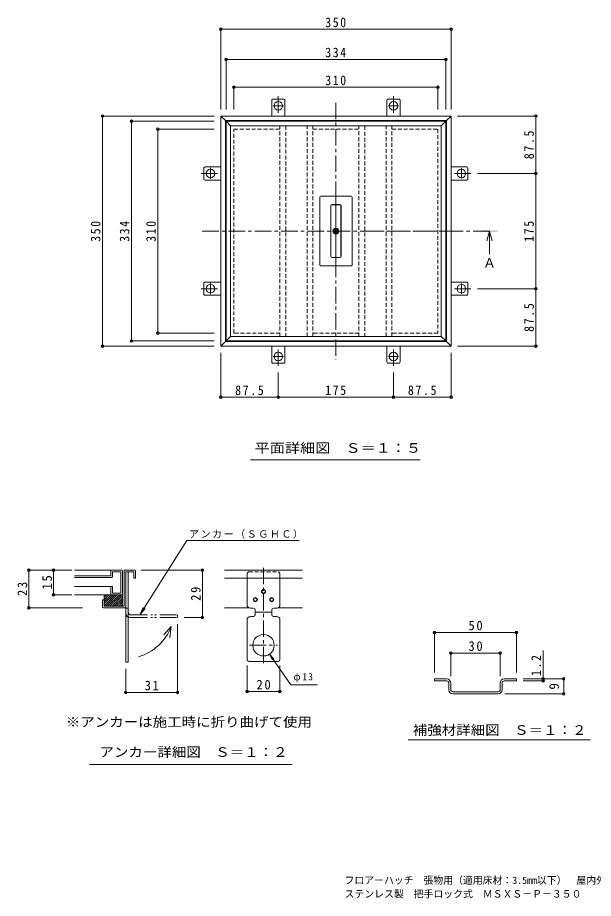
# Model space of a CAD drawing. Units: millimetres at full size, with parts at other scales. Extents: x -369 to 356, y -273 to 262.
# Drawn here: x -369 to -19, y -273 to 262 of the extents above; entities that cross this region are included whole.
import ezdxf
from ezdxf.enums import TextEntityAlignment as Align

# ---------------------------------------------------------------- set-up
doc = ezdxf.new("R2010")
doc.units = ezdxf.units.MM
doc.header["$LTSCALE"] = 2
doc.header["$PDMODE"] = 32
doc.header["$PDSIZE"] = 1.6
for name, pattern in [('CHAIN1', [8, 5, -1, 1, -1]), ('DASHED1', [1.8, 1.2, -0.6]), ('DOUBLE_CHAIN1', [8.8, 5, -1, 0.6, -0.6, 0.6, -1])]:
    doc.linetypes.add(name, pattern=pattern)
for name, color, linetype, lineweight in [('0-0_通り芯', 7, 'CHAIN1', 9), ('0-1_ピット', 2, 'Continuous', 9), ('0-2_本体（蓋）', 3, 'Continuous', 9), ('0-4_寸法', 7, 'Continuous', 9), ('0-5_文字', 4, 'Continuous', 9), ('D-0', 7, 'Continuous', 9), ('D-1', 2, 'Continuous', 9), ('D-2', 3, 'Continuous', 9), ('D-4', 7, 'Continuous', 9), ('D-5', 7, 'Continuous', 9)]:
    doc.layers.add(name, color=color, linetype=linetype, lineweight=lineweight)
doc.layers.add('F-5_F-5ﾚｲﾔ', color=3, linetype='Continuous')
doc.styles.add('ＭＳ ゴシック', font='')
doc.styles.get('ＭＳ ゴシック').set_extended_font_data('MS Gothic')

msp = doc.modelspace()

# ---------------------------------------------------------------- linework, layer by layer
at = {"layer": '0-0_通り芯'}
for p, q in [((-175.252, 210.4), (-175.252, 54.242)), ((-256.488, 132.321), (-99.39, 132.321))]:
    msp.add_line(p, q, dxfattribs=at)
at = {"layer": '0-1_ピット', "linetype": 'CHAIN1'}
for p, q in [((-210.255, 214.315), (-210.255, 203.604)), ((-140.255, 214.315), (-140.255, 203.604)), ((-207.151, 208.556), (-213.319, 208.556)), ((-137.151, 208.556), (-143.319, 208.556)), ((-257.251, 167.323), (-246.54, 167.323)), ((-251.492, 170.839), (-251.492, 164.085)), ((-93.252, 167.323), (-103.963, 167.323)), ((-99.012, 164.276), (-99.012, 170.511)), ((-257.251, 97.323), (-246.54, 97.323)), ((-251.492, 100.839), (-251.492, 94.085)), ((-93.252, 97.323), (-103.963, 97.323)), ((-99.012, 94.276), (-99.012, 100.511)), ((-210.255, 50.326), (-210.255, 61.037)), ((-140.255, 50.326), (-140.255, 61.037)), ((-207.151, 56.085), (-213.319, 56.085)), ((-137.151, 56.085), (-143.319, 56.085))]:
    msp.add_line(p, q, dxfattribs=at)
at = {"layer": '0-1_ピット'}
for p, q in [((-214.255, 211.856), (-214.255, 202.316)), ((-206.667, 212.556), (-213.842, 212.556)), ((-206.255, 211.856), (-206.255, 202.316)), ((-144.255, 211.856), (-144.255, 202.316)), ((-136.667, 212.556), (-143.842, 212.556)), ((-136.255, 211.856), (-136.255, 202.316)), ((-242.452, 199.521), (-245.252, 202.321)), ((-105.252, 202.321), (-245.252, 202.321)), ((-245.252, 202.321), (-245.252, 62.321)), ((-108.052, 199.521), (-242.452, 199.521)), ((-242.452, 199.521), (-242.452, 65.121)), ((-108.052, 199.521), (-105.252, 202.321)), ((-108.052, 65.121), (-108.052, 199.521)), ((-105.252, 62.321), (-105.252, 202.321)), ((-255.492, 163.736), (-255.492, 170.91)), ((-254.792, 171.323), (-245.252, 171.323)), ((-95.712, 171.323), (-105.252, 171.323)), ((-95.012, 163.736), (-95.012, 170.91)), ((-254.792, 163.323), (-245.252, 163.323)), ((-95.712, 163.323), (-105.252, 163.323)), ((-255.492, 93.736), (-255.492, 100.91)), ((-254.792, 101.323), (-245.252, 101.323)), ((-95.712, 101.323), (-105.252, 101.323)), ((-95.012, 93.736), (-95.012, 100.91)), ((-254.792, 93.323), (-245.252, 93.323)), ((-95.712, 93.323), (-105.252, 93.323)), ((-242.452, 65.121), (-245.252, 62.321)), ((-242.452, 65.121), (-108.052, 65.121)), ((-108.052, 65.121), (-105.252, 62.321)), ((-245.252, 62.321), (-105.252, 62.321)), ((-214.255, 52.785), (-214.255, 62.325)), ((-206.255, 52.785), (-206.255, 62.325)), ((-144.255, 52.785), (-144.255, 62.325)), ((-136.255, 52.785), (-136.255, 62.325)), ((-206.667, 52.085), (-213.842, 52.085)), ((-136.667, 52.085), (-143.842, 52.085))]:
    msp.add_line(p, q, dxfattribs=at)
at = {"layer": '0-1_ピット', "linetype": 'DASHED1'}
for p, q in [((-237.235, 194.321), (-209.252, 194.321)), ((-237.235, 70.321), (-237.235, 194.321)), ((-189.252, 194.321), (-161.252, 194.321)), ((-141.252, 194.321), (-113.235, 194.321)), ((-113.235, 194.321), (-113.235, 70.321)), ((-209.252, 70.321), (-237.235, 70.321)), ((-161.252, 70.321), (-189.252, 70.321)), ((-113.235, 70.321), (-141.252, 70.321))]:
    msp.add_line(p, q, dxfattribs=at)
at = {"layer": '0-1_ピット'}
for centre in [(-210.255, 208.556), (-140.255, 208.556), (-251.492, 167.323), (-99.012, 167.323), (-251.492, 97.323), (-99.012, 97.323), (-210.255, 56.085), (-140.255, 56.085)]:
    msp.add_circle(centre, 2.6, dxfattribs=at)
for centre, start, end in [((-213.455, 211.856), 118.95502, 180), ((-207.055, 211.856), 0, 61.04498), ((-143.455, 211.856), 118.95502, 180), ((-137.055, 211.856), 0, 61.04498), ((-254.792, 170.523), 90, 151.04498), ((-95.712, 170.523), 28.95502, 90), ((-254.792, 164.123), 208.95502, 270), ((-95.712, 164.123), 270, 331.04498), ((-254.792, 100.523), 90, 151.04498), ((-95.712, 100.523), 28.95502, 90), ((-254.792, 94.123), 208.95502, 270), ((-95.712, 94.123), 270, 331.04498), ((-213.455, 52.785), 180, 241.04498), ((-207.055, 52.785), 298.95502, 0), ((-143.455, 52.785), 180, 241.04498), ((-137.055, 52.785), 298.95502, 0)]:
    msp.add_arc(centre, 0.8, start, end, dxfattribs=at)
at = {"layer": '0-2_本体（蓋）'}
for p, q in [((-239.235, 196.321), (-242.035, 199.121)), ((-242.035, 199.121), (-108.435, 199.121)), ((-242.035, 65.521), (-242.035, 199.121)), ((-111.235, 196.321), (-108.435, 199.121)), ((-108.435, 199.121), (-108.435, 65.521)), ((-111.235, 196.321), (-239.235, 196.321)), ((-239.235, 196.321), (-239.235, 68.321)), ((-111.235, 68.321), (-111.235, 196.321)), ((-185.052, 152.921), (-185.052, 111.721)), ((-184.452, 153.521), (-166.052, 153.521)), ((-165.452, 111.721), (-165.452, 152.921)), ((-178.352, 147.721), (-178.352, 116.921)), ((-178.252, 147.721), (-178.252, 116.921)), ((-177.652, 148.421), (-172.852, 148.421)), ((-177.652, 148.321), (-172.852, 148.321)), ((-172.252, 147.721), (-172.252, 116.921)), ((-172.152, 147.721), (-172.152, 116.921)), ((-177.652, 116.321), (-172.852, 116.321)), ((-177.652, 116.221), (-172.852, 116.221)), ((-184.452, 111.121), (-166.052, 111.121)), ((-239.235, 68.321), (-242.035, 65.521)), ((-108.435, 65.521), (-242.035, 65.521)), ((-239.235, 68.321), (-111.235, 68.321)), ((-111.235, 68.321), (-108.435, 65.521))]:
    msp.add_line(p, q, dxfattribs=at)
at = {"layer": '0-2_本体（蓋）', "linetype": 'DASHED1'}
for p, q in [((-189.252, 196.321), (-209.252, 196.321)), ((-209.252, 68.321), (-209.252, 196.321)), ((-205.732, 196.321), (-205.732, 68.321)), ((-192.772, 68.321), (-192.772, 196.321)), ((-189.252, 68.321), (-189.252, 196.321)), ((-141.252, 196.321), (-161.252, 196.321)), ((-161.252, 68.321), (-161.252, 196.321)), ((-157.732, 196.321), (-157.732, 68.321)), ((-144.772, 68.321), (-144.772, 196.321)), ((-141.252, 68.321), (-141.252, 196.321)), ((-189.252, 68.321), (-209.252, 68.321)), ((-141.252, 68.321), (-161.252, 68.321))]:
    msp.add_line(p, q, dxfattribs=at)
at = {"layer": '0-2_本体（蓋）', "linetype": 'CHAIN1'}
msp.add_line((-175.252, 154.468), (-175.252, 109.192), dxfattribs=at)
at = {"layer": '0-2_本体（蓋）'}
for radius in [1.8, 1.6, 0.24]:
    msp.add_circle((-175.252, 132.321), radius, dxfattribs=at)
for centre, radius, start, end in [((-184.452, 152.921), 0.6, 90, 180), ((-166.052, 152.921), 0.6, 0, 90), ((-177.652, 147.721), 0.7, 90, 180), ((-177.652, 147.721), 0.6, 90, 180), ((-172.852, 147.721), 0.7, 0, 90), ((-172.852, 147.721), 0.6, 0, 90), ((-175.918, 132.104), 0.32, 114.67029, 281.32961), ((-176.152, 132.613), 0.24, 294.67038, 29.3295), ((-175.664, 132.887), 0.32, 42.67029, 209.32961), ((-175.808, 131.556), 0.24, 6.67038, 101.3295), ((-175.252, 131.621), 0.32, 186.67029, 353.32961), ((-175.252, 133.266), 0.24, 222.67038, 317.3295), ((-174.841, 132.887), 0.32, 330.67029, 137.32961), ((-174.697, 131.556), 0.24, 78.67038, 173.3295), ((-174.587, 132.104), 0.32, 258.67029, 65.32961), ((-174.353, 132.613), 0.24, 150.67038, 245.3295), ((-177.652, 116.921), 0.7, 180, 270), ((-177.652, 116.921), 0.6, 180, 270), ((-172.852, 116.921), 0.6, 270, 0), ((-172.852, 116.921), 0.7, 270, 0), ((-184.452, 111.721), 0.6, 180, 270), ((-166.052, 111.721), 0.6, 270, 0)]:
    msp.add_arc(centre, radius, start, end, dxfattribs=at)
at = {"layer": '0-4_寸法'}
for p, q in [((-245.252, 255.666), (-245.252, 206.321)), ((-245.252, 255.066), (-105.252, 255.066)), ((-105.252, 255.666), (-105.252, 206.321)), ((-242.035, 237.375), (-242.035, 206.321)), ((-242.035, 236.775), (-108.435, 236.775)), ((-108.435, 237.375), (-108.435, 206.321)), ((-237.235, 220.388), (-237.235, 206.321)), ((-237.235, 219.788), (-113.235, 219.788)), ((-113.235, 220.388), (-113.235, 206.321)), ((-317.727, 202.321), (-249.252, 202.321)), ((-317.127, 62.321), (-317.127, 202.321)), ((-300.138, 199.121), (-249.252, 199.121)), ((-299.538, 199.121), (-299.538, 65.521)), ((-53.057, 202.321), (-101.252, 202.321)), ((-53.657, 202.321), (-53.657, 167.323)), ((-284.044, 194.321), (-249.252, 194.321)), ((-283.444, 194.321), (-283.444, 70.321)), ((-53.057, 167.323), (-89.252, 167.323)), ((-53.657, 167.323), (-53.657, 97.323)), ((-53.057, 97.323), (-89.252, 97.323)), ((-53.657, 97.323), (-53.657, 62.321)), ((-284.044, 70.321), (-249.252, 70.321)), ((-300.138, 65.521), (-249.252, 65.521)), ((-317.727, 62.321), (-249.252, 62.321)), ((-53.057, 62.321), (-101.252, 62.321)), ((-245.252, 30.777), (-245.252, 58.321)), ((-105.252, 30.777), (-105.252, 58.321)), ((-210.255, 30.777), (-210.255, 46.326)), ((-140.255, 30.777), (-140.255, 46.326)), ((-245.252, 31.377), (-210.255, 31.377)), ((-210.255, 31.377), (-140.255, 31.377)), ((-140.255, 31.377), (-105.252, 31.377))]:
    msp.add_line(p, q, dxfattribs=at)
for p in [(-245.252, 255.066), (-105.252, 255.066), (-242.035, 236.775), (-108.435, 236.775), (-237.235, 219.788), (-113.235, 219.788), (-317.127, 202.321), (-299.538, 199.121), (-53.657, 202.321), (-283.444, 194.321), (-53.657, 167.323), (-53.657, 97.323), (-283.444, 70.321), (-299.538, 65.521), (-317.127, 62.321), (-53.657, 62.321), (-245.252, 31.377), (-210.255, 31.377), (-140.255, 31.377), (-105.252, 31.377)]:
    msp.add_point(p, dxfattribs=at)
at = {"layer": '0-5_文字', "linetype": 'CHAIN1'}
msp.add_line((-81.908, 132.321), (-156.988, 132.321), dxfattribs=at)
at = {"layer": '0-5_文字'}
for q in [(-83.508, 126.321), (-81.908, 118.321), (-80.308, 126.321)]:
    msp.add_line((-81.908, 132.321), q, dxfattribs=at)
at = {"layer": '0-5_文字', "color": 7}
msp.add_line((-227.215, -6.815), (-124.091, -6.815), dxfattribs=at)
at = {"layer": '0-5_文字'}
msp.add_solid([(-86.908, 131.821), (-76.908, 131.821), (-86.908, 132.821), (-76.908, 132.821)], dxfattribs=at)
at = {"layer": 'D-0'}
for p, q in [((-115.409, -139.997), (-115.409, -141.197)), ((-107.809, -139.997), (-115.409, -139.997)), ((-107.809, -141.197), (-115.409, -141.197)), ((-106.609, -146.597), (-106.609, -142.397)), ((-105.409, -142.397), (-105.409, -146.597)), ((-75.409, -142.397), (-75.409, -146.597)), ((-74.209, -146.597), (-74.209, -142.397)), ((-73.009, -139.997), (-65.409, -139.997)), ((-73.009, -141.197), (-65.409, -141.197)), ((-65.409, -139.997), (-65.409, -141.197)), ((-76.609, -147.797), (-104.209, -147.797)), ((-76.609, -148.997), (-104.209, -148.997))]:
    msp.add_line(p, q, dxfattribs=at)
for centre, radius, start, end in [((-107.809, -142.397), 2.4, 0, 90), ((-107.809, -142.397), 1.2, 0, 90), ((-73.009, -142.397), 2.4, 90, 180), ((-73.009, -142.397), 1.2, 90, 180), ((-104.209, -146.597), 2.4, 180, 270), ((-104.209, -146.597), 1.2, 180, 270), ((-76.609, -146.597), 1.2, 270, 0), ((-76.609, -146.597), 2.4, 270, 0)]:
    msp.add_arc(centre, radius, start, end, dxfattribs=at)
at = {"layer": 'D-1'}
for p, q in [((-304.048, -74.287), (-304.048, -95.787)), ((-303.553, -73.787), (-297.548, -73.787)), ((-303.048, -108.287), (-303.048, -74.787)), ((-303.048, -74.787), (-298.048, -74.787)), ((-303.048, -96.287), (-303.048, -74.787)), ((-297.048, -74.287), (-297.048, -78.787)), ((-242.907, -73.787), (-195.613, -73.787)), ((-242.907, -78.787), (-195.613, -78.787)), ((-229.26, -94.976), (-229.26, -78.787)), ((-209.26, -94.976), (-209.26, -78.787)), ((-305.048, -88.787), (-316.048, -88.787)), ((-316.048, -91.787), (-316.048, -88.787)), ((-316.048, -94.167), (-310.669, -88.787)), ((-316.048, -92.894), (-311.941, -88.787)), ((-316.048, -91.621), (-313.214, -88.787)), ((-316.048, -89.076), (-315.76, -88.787)), ((-316.048, -95.44), (-309.396, -88.787)), ((-316.046, -90.347), (-314.487, -88.787)), ((-315.123, -95.787), (-308.123, -88.787)), ((-313.85, -95.787), (-306.85, -88.787)), ((-312.577, -95.787), (-305.577, -88.787)), ((-311.305, -95.787), (-305.048, -89.531)), ((-310.032, -95.787), (-305.048, -90.804)), ((-305.048, -95.787), (-305.048, -88.787)), ((-316.048, -91.787), (-317.048, -91.787)), ((-317.048, -96.287), (-317.048, -91.787)), ((-316.048, -91.787), (-316.048, -95.787)), ((-316.048, -95.787), (-304.048, -95.787)), ((-308.759, -95.787), (-305.048, -92.076)), ((-307.486, -95.787), (-305.048, -93.349)), ((-306.214, -95.787), (-305.048, -94.622)), ((-316.548, -96.787), (-303.548, -96.787)), ((-303.048, -96.976), (-301.448, -96.976)), ((-242.907, -96.787), (-228.107, -96.787)), ((-225.26, -96.976), (-227.26, -96.976)), ((-224.26, -100.976), (-224.26, -97.976)), ((-224.26, -99.476), (-214.26, -99.476)), ((-214.26, -97.976), (-214.26, -100.976)), ((-213.26, -96.976), (-211.26, -96.976)), ((-210.413, -96.787), (-195.613, -96.787)), ((-303.048, -101.976), (-301.448, -101.976)), ((-229.26, -103.976), (-229.26, -127.726)), ((-225.26, -101.976), (-227.26, -101.976)), ((-213.26, -101.976), (-211.26, -101.976)), ((-209.26, -103.976), (-209.26, -127.726)), ((-303.048, -108.287), (-303.048, -129.787)), ((-228.228, -129.476), (-210.292, -129.476))]:
    msp.add_line(p, q, dxfattribs=at)
at = {"layer": 'D-1', "linetype": 'DASHED1'}
for p, q in [((-228.228, -74.787), (-210.292, -74.787)), ((-229.26, -76.537), (-229.26, -78.787)), ((-209.26, -76.537), (-209.26, -78.787))]:
    msp.add_line(p, q, dxfattribs=at)
at = {"layer": 'D-1', "linetype": 'CHAIN1'}
for p, q in [((-219.26, -72.398), (-219.26, -131.511)), ((-227.73, -119.476), (-210.782, -119.476))]:
    msp.add_line(p, q, dxfattribs=at)
at = {"layer": 'D-1', "linetype": 'DOUBLE_CHAIN1'}
for p, q in [((-299.848, -101.076), (-271.448, -101.076)), ((-271.448, -102.676), (-271.448, -101.076)), ((-299.848, -102.676), (-271.448, -102.676))]:
    msp.add_line(p, q, dxfattribs=at)
at = {"layer": 'D-1', "color": 7}
for p, q in [((-271.448, -148.77), (-271.448, -106.676)), ((-303.048, -148.77), (-303.048, -133.787)), ((-303.048, -148.17), (-271.448, -148.17))]:
    msp.add_line(p, q, dxfattribs=at)
at = {"layer": 'D-1'}
for points in [[(-303.048, -129.787), (-301.448, -129.787), (-301.448, -74.787)], [(-298.048, -74.787), (-298.048, -78.787), (-297.048, -78.787)]]:
    msp.add_lwpolyline(points, dxfattribs=at)
for centre, radius in [((-219.26, -86.787), 1.25), ((-224.26, -91.787), 1.25), ((-224.26, -91.787), 1), ((-219.26, -86.787), 1), ((-214.26, -91.787), 1.25), ((-214.26, -91.787), 1), ((-219.26, -119.476), 6.5)]:
    msp.add_circle(centre, radius, dxfattribs=at)
for centre, radius, start, end in [((-303.548, -74.287), 0.5, 90, 180), ((-297.548, -74.287), 0.5, 0, 90), ((-316.548, -96.287), 0.5, 180, 270), ((-303.548, -96.287), 0.5, 270, 0), ((-227.26, -94.976), 2, 180, 270), ((-211.26, -94.976), 2, 270, 0), ((-225.26, -97.976), 1, 0, 90), ((-225.26, -100.976), 1, 270, 0), ((-213.26, -97.976), 1, 90, 180), ((-213.26, -100.976), 1, 180, 270), ((-227.26, -103.976), 2, 90, 180), ((-211.26, -103.976), 2, 0, 90), ((-227.26, -127.726), 2, 180, 241.04498), ((-211.26, -127.726), 2, 298.95502, 0)]:
    msp.add_arc(centre, radius, start, end, dxfattribs=at)
at = {"layer": 'D-1', "linetype": 'DASHED1'}
for centre, start, end in [((-227.26, -76.537), 118.95502, 180), ((-211.26, -76.537), 0, 61.04498)]:
    msp.add_arc(centre, 2, start, end, dxfattribs=at)
at = {"layer": 'D-1', "linetype": 'DOUBLE_CHAIN1'}
for radius in [3.2, 1.6]:
    msp.add_arc((-299.848, -99.476), radius, 180, 270, dxfattribs=at)
at = {"layer": 'D-1', "color": 7}
for p in [(-303.048, -148.17), (-271.448, -148.17)]:
    msp.add_point(p, dxfattribs=at)
at = {"layer": 'D-2'}
for p, q in [((-312.048, -74.287), (-312.048, -77.287)), ((-311.048, -77.787), (-311.048, -74.787)), ((-306.048, -74.787), (-311.048, -74.787)), ((-306.048, -87.787), (-306.048, -74.787)), ((-305.048, -74.287), (-305.048, -88.287)), ((-316.207, -77.287), (-334.195, -77.287)), ((-334.195, -78.287), (-317.621, -78.287)), ((-311.548, -78.287), (-317.621, -78.287)), ((-312.048, -77.287), (-316.207, -77.287)), ((-313.555, -83.787), (-334.195, -83.787)), ((-312.048, -83.787), (-313.555, -83.787)), ((-312.048, -83.787), (-311.048, -83.787)), ((-312.048, -88.287), (-312.048, -83.787)), ((-311.048, -87.787), (-311.048, -83.787)), ((-311.548, -88.787), (-334.195, -88.787)), ((-311.548, -88.787), (-305.577, -88.787)), ((-306.048, -87.787), (-311.048, -87.787))]:
    msp.add_line(p, q, dxfattribs=at)
msp.add_lwpolyline([(-305.548, -73.787), (-311.548, -73.787), (-334.195, -73.787)], dxfattribs=at)
for centre, start, end in [((-311.548, -74.287), 90, 180), ((-305.548, -74.287), 0, 90), ((-311.548, -77.787), 270, 0), ((-311.548, -88.287), 180, 270), ((-305.548, -88.287), 270, 0)]:
    msp.add_arc(centre, 0.5, start, end, dxfattribs=at)
at = {"layer": 'D-4'}
for p, q in [((-362.228, -73.787), (-335.828, -73.787)), ((-361.828, -73.787), (-361.828, -96.787)), ((-346.828, -73.787), (-346.828, -88.787)), ((-256.048, -73.787), (-293.548, -73.787)), ((-256.448, -73.787), (-256.448, -102.676)), ((-347.228, -88.787), (-335.828, -88.787)), ((-362.228, -96.787), (-329.378, -96.787)), ((-256.048, -102.676), (-267.448, -102.676)), ((-115.409, -111.107), (-115.409, -135.997)), ((-115.409, -111.707), (-65.409, -111.707)), ((-65.409, -111.107), (-65.409, -135.997)), ((-49.324, -139.997), (-49.324, -122.735)), ((-105.409, -123.625), (-105.409, -138.397)), ((-105.409, -124.225), (-75.409, -124.225)), ((-75.409, -123.625), (-75.409, -138.397)), ((-229.26, -148.273), (-229.26, -131.726)), ((-209.26, -148.273), (-209.26, -131.726)), ((-36.207, -139.997), (-61.409, -139.997)), ((-48.724, -141.197), (-61.409, -141.197)), ((-49.324, -139.997), (-49.324, -141.197)), ((-36.807, -139.997), (-36.807, -148.997)), ((-229.26, -147.673), (-209.26, -147.673)), ((-36.207, -148.997), (-72.609, -148.997)), ((-131.365, -177.026), (-20.781, -177.026))]:
    msp.add_line(p, q, dxfattribs=at)
for p in [(-361.828, -73.787), (-346.828, -73.787), (-256.448, -73.787), (-346.828, -88.787), (-361.828, -96.787), (-256.448, -102.676), (-115.409, -111.707), (-65.409, -111.707), (-105.409, -124.225), (-75.409, -124.225), (-49.324, -139.997), (-36.807, -139.997), (-49.324, -141.197), (-229.26, -147.673), (-209.26, -147.673), (-36.807, -148.997)]:
    msp.add_point(p, dxfattribs=at)
at = {"layer": 'D-5'}
for p, q in [((-294.402, -101.076), (-292.312, -96.533)), ((-294.402, -101.076), (-291.208, -97.229)), ((-275.414, -108.084), (-279.86, -113.247)), ((-275.414, -108.084), (-276.299, -115.064)), ((-215.584, -124.836), (-202.719, -143.598)), ((-215.584, -124.836), (-213.739, -128.466)), ((-215.584, -124.836), (-212.895, -127.83)), ((-202.719, -143.598), (-186.384, -143.598)), ((-324.991, -191.926), (-201.869, -191.926))]:
    msp.add_line(p, q, dxfattribs=at)
msp.add_lwpolyline([(-294.402, -101.076), (-265.849, -55.736), (-197.511, -55.736)], dxfattribs=at)
msp.add_arc((-303.616, -97.539), 30.109, 286.17736, 339.49844, dxfattribs=at)

# ---------------------------------------------------------------- texts
at = {"layer": '0-4_寸法', "color": 2, "char_height": 5.865, "attachment_point": 7, "style": 'ＭＳ ゴシック'}
for s, insert in [('\\T1.27;\\W0.9;350', (-181.752, 256.266)), ('\\T1.27;\\W0.9;334', (-181.735, 237.975)), ('\\T1.27;\\W0.9;310', (-181.735, 220.988)), ('\\T1.28;\\W0.9;87.5', (-236.503, 32.577)), ('\\T1.27;\\W0.9;175', (-181.755, 32.577)), ('\\T1.28;\\W0.9;87.5', (-131.503, 32.577))]:
    msp.add_mtext(s, dxfattribs=dict(at, insert=insert))
at = {"layer": '0-4_寸法', "color": 2, "char_height": 5.865, "attachment_point": 7, "rotation": 90, "style": 'ＭＳ ゴシック'}
for s, insert in [('\\T1.28;\\W0.9;87.5', (-54.857, 176.072)), ('\\T1.27;\\W0.9;350', (-318.327, 125.821)), ('\\T1.27;\\W0.9;334', (-300.738, 125.821)), ('\\T1.27;\\W0.9;310', (-284.644, 125.821)), ('\\T1.27;\\W0.9;175', (-54.857, 125.823)), ('\\T1.28;\\W0.9;87.5', (-54.857, 71.072))]:
    msp.add_mtext(s, dxfattribs=dict(at, insert=insert))
at = {"layer": '0-5_文字', "color": 2, "style": 'ＭＳ ゴシック'}
msp.add_text('Ａ', height=5.865, dxfattribs=at).set_placement((-85.908, 108.321), align=Align.BOTTOM_LEFT)
at = {"layer": '0-5_文字', "color": 2, "style": 'ＭＳ ゴシック', "width": 1.15}
msp.add_text('平面詳細図\u3000Ｓ＝１：５', height=5.865, dxfattribs=at).set_placement((-224.653, -4.233), align=Align.BOTTOM_LEFT)
at = {"layer": 'D-1', "insert": (-291.498, -146.97), "char_height": 5.865, "attachment_point": 7, "style": 'ＭＳ ゴシック'}
msp.add_mtext('\\T1.27;\\W0.95;31', dxfattribs=at)
at = {"layer": 'D-4', "color": 2, "style": 'ＭＳ ゴシック'}
msp.add_text('9', height=5.865, rotation=90, dxfattribs=at).set_placement((-38.007, -146.497), align=Align.BOTTOM_LEFT)
at = {"layer": 'D-4', "color": 2, "style": 'ＭＳ ゴシック', "width": 1.1}
msp.add_text('補強材詳細図\u3000Ｓ＝１：２', height=5.865, dxfattribs=at).set_placement((-128.53, -175.739), align=Align.BOTTOM_LEFT)
at = {"layer": 'D-4', "color": 2, "char_height": 5.865, "attachment_point": 7, "rotation": 90, "style": 'ＭＳ ゴシック'}
for s, insert in [('\\T1.27;\\W0.95;15', (-347.828, -85.537)), ('\\T1.27;\\W0.95;23', (-362.828, -89.537)), ('\\T1.27;\\W0.95;29', (-257.448, -92.481)), ('\\T1.27;\\W0.9;1.2', (-50.524, -138.176))]:
    msp.add_mtext(s, dxfattribs=dict(at, insert=insert))
at = {"layer": 'D-4', "color": 2, "char_height": 5.865, "attachment_point": 7, "style": 'ＭＳ ゴシック'}
for s, insert in [('\\T1.27;\\W0.95;50', (-94.659, -110.507)), ('\\T1.27;\\W0.95;30', (-94.659, -123.025)), ('\\T1.27;\\W0.95;20', (-223.51, -146.473))]:
    msp.add_mtext(s, dxfattribs=dict(at, insert=insert))
at = {"layer": 'D-5', "color": 2, "style": 'ＭＳ ゴシック', "width": 1.1}
for s, p in [('※アンカーは施工時に折り曲げて使用', (-339.43, -170.834)), ('アンカー詳細図\u3000Ｓ＝１：２', (-318.993, -189.124))]:
    msp.add_text(s, height=5.865, dxfattribs=at).set_placement(p, align=Align.BOTTOM_LEFT)
at = {"layer": 'D-5', "char_height": 4.399, "attachment_point": 7, "style": 'ＭＳ ゴシック'}
for s, insert in [('\\T1.17;アンカー（ＳＧＨＣ）', (-264.505, -54.678)), ('\\T1.26;\\W0.95;φ13', (-201.051, -142.018))]:
    msp.add_mtext(s, dxfattribs=dict(at, insert=insert))
at = {"layer": 'F-5_F-5ﾚｲﾔ', "color": 7, "style": 'ＭＳ ゴシック'}
for s, p in [('フロアーハッチ\u3000張物用（適用床材：3.5mm以下）\u3000屋内外用\u3000一般形', (-170.038, -265.925)), ('ステンレス製\u3000把手ロック式\u3000ＭＳＸＳ－Ｐ－３５０', (-169.985, -274.251))]:
    msp.add_text(s, height=4.399, dxfattribs=at).set_placement(p, align=Align.BOTTOM_LEFT)

doc.saveas('drawing.dxf')
